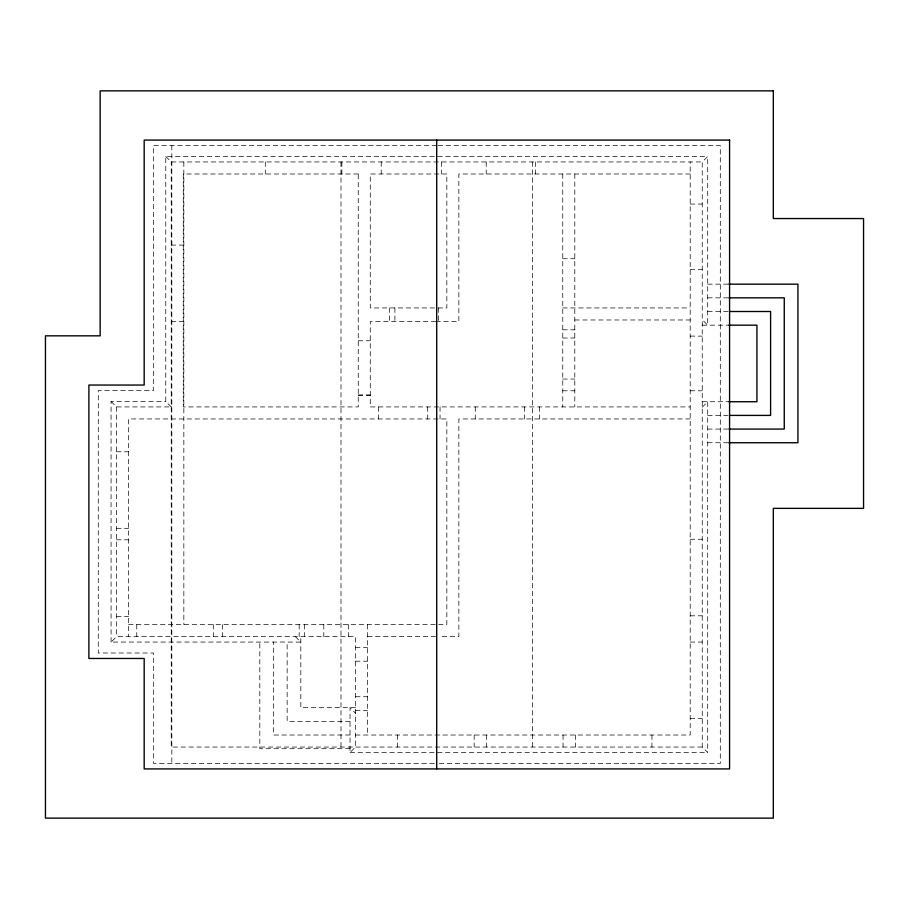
<?xml version="1.0" encoding="UTF-8"?>
<svg xmlns="http://www.w3.org/2000/svg" width="909" height="909" viewBox="0 0 909 909"><rect width="100%" height="100%" fill="white"/><g stroke="black" fill="none" stroke-linecap="round" stroke-linejoin="round"><path stroke-width="0.68" stroke-dasharray="4.54 3.41" d="M295.345 636.595L300.811 642.061L111.068 642.061L116.534 636.595L355.499 636.595L355.499 747.05L350.033 752.516L350.033 707.679L355.499 713.145M702.237 407.198L707.702 401.733L707.702 752.516L702.237 747.05L702.237 161.95L707.702 156.484L707.702 325.172L702.237 319.707M436.706 145.542L153.564 145.542L153.564 390.518L98.286 390.518L98.286 652.992L153.564 652.992L153.564 763.458L436.706 763.458M438.127 145.542L720.303 145.542L720.303 763.458L438.127 763.458M171.244 406.925L165.768 401.46L165.768 156.484L707.702 156.484M165.768 156.484L171.244 161.95L702.237 161.95M690.204 173.983L458.875 173.983L458.875 321.627L436.377 321.627M690.204 204.059L702.237 204.059M171.244 245.066L183.266 245.066M562.762 258.735L574.795 258.735M690.204 269.678L702.237 269.678M707.702 284.165L728.848 284.165M707.702 297.834L728.973 297.834M562.762 307.946L690.204 307.946M707.702 311.503L728.666 311.503M574.795 319.979L690.204 319.979M171.244 321.627L183.266 321.627M435.82 321.627L370.281 321.627L370.281 406.925L690.204 406.925M702.237 325.172L728.802 325.172M562.762 329.819L574.795 329.819M690.204 336.114L702.237 336.114M562.762 338.023L574.795 338.023M358.248 340.761L370.281 340.761M562.762 379.042L574.795 379.042M562.762 390.79L574.795 390.79M690.204 390.79L702.237 390.79M358.248 394.892L370.281 394.892M358.248 395.438L370.281 395.438M111.068 642.061L111.068 401.46L165.768 401.46M702.237 401.733L728.802 401.733M111.068 401.46L116.534 406.925L171.824 406.925M707.702 415.402L728.666 415.402M690.204 418.958L458.875 418.958L458.875 636.595L439.195 636.595M707.702 429.071L728.973 429.071M707.702 442.74L728.848 442.74M116.534 451.762L128.567 451.762M116.534 528.322L128.567 528.322M690.204 539.253L702.237 539.253M116.534 539.81L128.567 539.81M690.204 615.813L702.237 615.813M116.534 616.359L128.567 616.359M128.567 624.563L446.842 624.563L446.842 418.958L128.567 418.958L128.567 636.595M367.531 636.595L437.786 636.595M690.204 642.061L702.237 642.061M355.499 647.526L367.531 647.526M355.499 661.195L367.531 661.195M355.499 696.737L367.531 696.737M355.499 707.679L300.811 707.679L300.811 636.595M355.499 710.418L367.531 710.418M690.204 718.61L702.237 718.61M350.033 721.348L287.142 721.348L287.142 642.061M350.033 735.017L273.473 735.017L273.473 642.061M355.499 735.017L690.204 735.017L690.204 161.95M702.237 747.05L171.244 747.05L171.244 161.95M350.033 748.686L259.804 748.686L259.804 642.061M350.033 752.516L707.702 752.516M651.935 735.017L651.935 747.05M575.374 735.017L575.374 747.05M574.795 173.983L574.795 406.925M563.046 735.017L563.046 747.05M562.762 173.983L562.762 406.925M539.526 406.925L539.526 418.958M535.424 161.95L535.424 173.983M532.481 161.95L532.481 747.05M524.493 406.925L524.493 418.958M486.485 735.017L486.485 747.05M486.213 161.95L486.213 173.983M475.271 406.925L475.271 418.958M474.157 735.017L474.157 747.05M441.376 161.95L441.376 173.983M440.047 406.925L440.047 418.958M438.638 307.946L438.638 321.627M427.696 406.925L427.696 418.958M397.608 735.017L397.608 747.05M394.892 307.946L394.892 321.627M389.427 307.946L389.427 321.627M381.223 161.95L381.223 173.983M378.485 406.925L378.485 418.958M367.531 624.563L367.531 735.017M348.386 624.563L348.386 636.595M341.852 161.95L341.852 173.983M340.989 161.95L340.989 747.05M323.786 624.563L323.786 636.595M304.64 624.563L304.64 636.595M299.175 624.563L299.175 636.595M265.292 161.95L265.292 173.983M222.625 624.563L222.625 636.595M213.32 624.563L213.32 636.595M183.845 161.95L183.845 624.563M171.824 145.542L171.824 763.458M136.77 624.563L136.77 636.595M116.534 406.925L116.534 636.595M358.248 173.983L183.266 173.983L183.266 406.925L358.248 406.925L358.248 173.983M446.842 173.983L370.281 173.983L370.281 307.946L446.842 307.946L446.842 173.983"/><path stroke-width="1.36" d="M728.848 284.165L797.932 284.165L797.932 442.74L728.848 442.74M728.973 297.834L784.262 297.834L784.262 429.071L728.973 429.071M730.063 311.503L770.593 311.503L770.593 415.402L730.063 415.402M728.802 325.172L756.924 325.172L756.924 401.733L728.802 401.733M436.706 140.077L436.706 768.923M773.32 90.866L100.149 90.866L100.149 335.841L45.45 335.841L45.45 818.134L773.32 818.134L773.32 508.358L863.55 508.358L863.55 218.546L773.32 218.546L773.32 90.866M729.575 140.077L144.179 140.077L144.179 385.052L88.9 385.052L88.9 658.468L144.179 658.468L144.179 768.923L729.575 768.923L729.575 140.077"/></g></svg>
